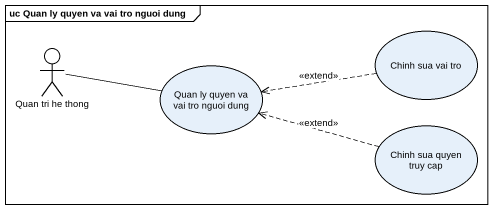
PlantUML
@startuml
mainframe uc Quan ly quyen va vai tro nguoi dung
usecase "Chinh sua vai tro" as Chinh_sua_vai_tro
actor "Quan tri he thong" as Quan_tri_he_thong
usecase "Quan ly quyen va vai tro nguoi dung" as Quan_ly_quyen_va_vai_tro
usecase "Chinh sua quyen truy cap" as Chinh_sua_quyen_truy_cap
Chinh_sua_vai_tro .left.> Quan_ly_quyen_va_vai_tro : <<extend>>
Quan_ly_quyen_va_vai_tro -left- Quan_tri_he_thong
Chinh_sua_quyen_truy_cap .left.> Quan_ly_quyen_va_vai_tro : <<extend>>
@enduml
